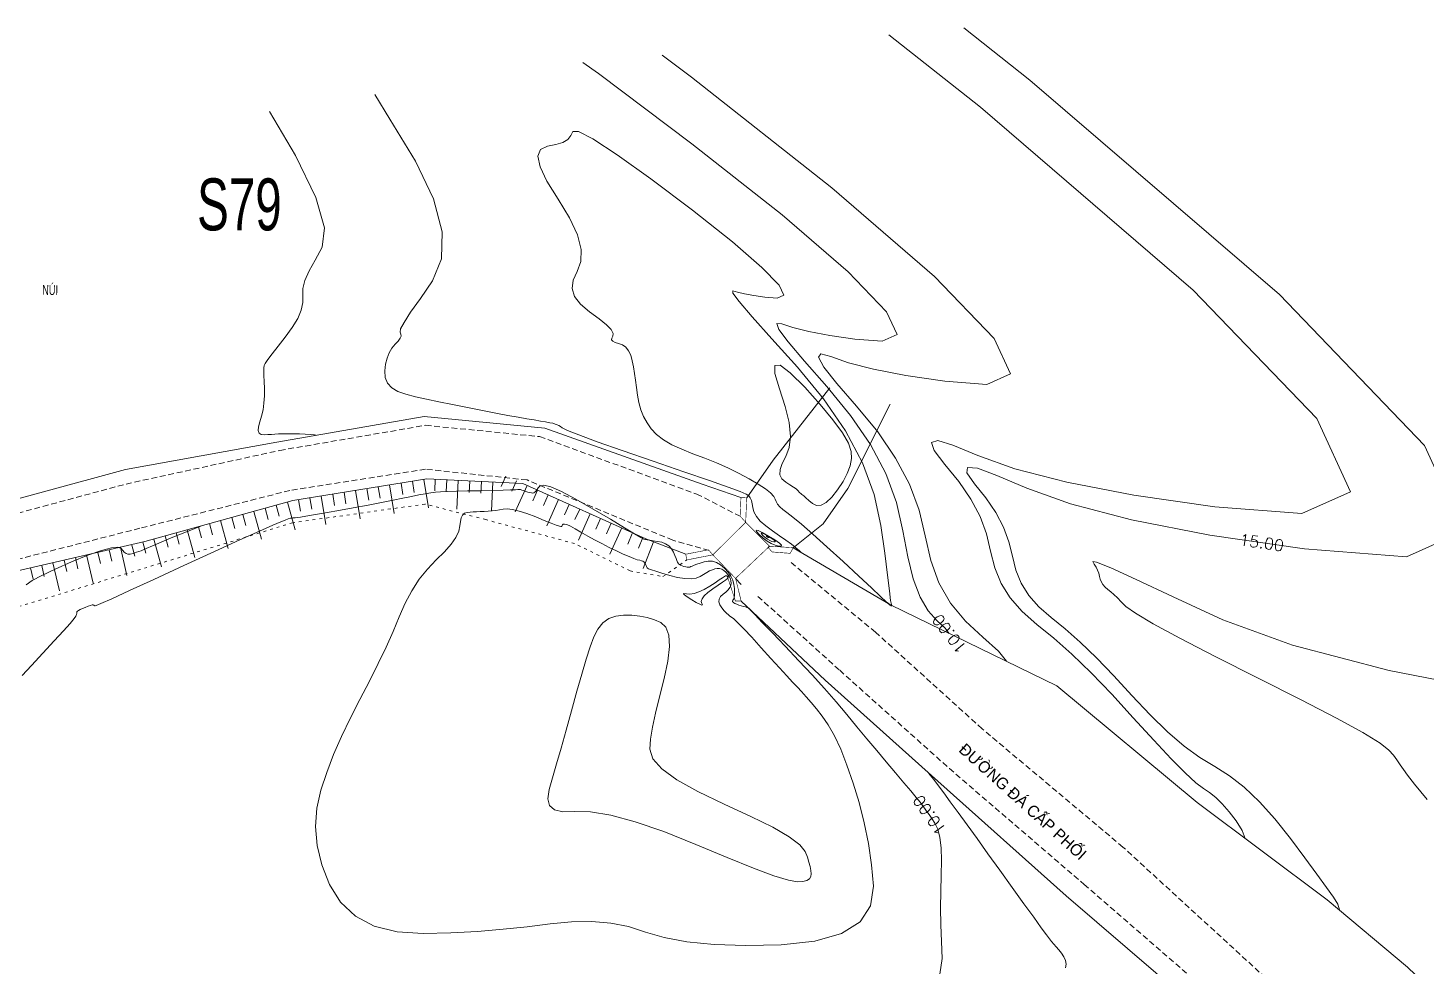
# Model space of a CAD drawing. Header units: inches. Extents: x 496359 to 501064, y 2374078 to 2377203.
# Drawn here: x 498818.1 to 498939.4, y 2376714.7 to 2376796 of the extents above; entities that cross this region are included whole.
import ezdxf
from ezdxf.enums import TextEntityAlignment as Align

# ---------------------------------------------------------------- set-up
doc = ezdxf.new("R2010")
doc.units = ezdxf.units.IN
doc.header["$MEASUREMENT"] = 0
doc.linetypes.add('ACAD_ISO03W100', pattern=[30, 12, -18])
doc.linetypes.add('DASHED', pattern=[0.75, 0.5, -0.25])
for name, color, linetype in [('chu', 6, 'Continuous'), ('MANH', 147, 'Continuous'), ('NOI', 2, 'Continuous'), ('tl', 8, 'Continuous')]:
    doc.layers.add(name, color=color, linetype=linetype)
for name, color, linetype, lineweight in [('EG Text2', 7, 'Continuous', 18), ('ISO', 252, 'Continuous', 20), ('LC Net manh', 239, 'Continuous', 5), ('manh1', 67, 'Continuous', 13)]:
    doc.layers.add(name, color=color, linetype=linetype, lineweight=lineweight)
doc.styles.add('EG Hai', font='')
doc.styles.get("Standard").update_dxf_attribs({"font": 'vnsimli.shx', "height": 2})
doc.styles.add('style1', font='')
doc.styles.get('EG Hai').set_extended_font_data('.VnArial NarrowH')
doc.styles.get('style1').set_extended_font_data('.VnAvantH')

# ---------------------------------------------------------------- blocks, each defined once
blk = doc.blocks.new('t2')
at = {"layer": 'tl', "color": 250, "lineweight": 0}
for p, q in [((-2, 0), (-2, -1)), ((-1, 0), (-1, -1)), ((0, 0), (0, -2.5))]:
    blk.add_line(p, q, dxfattribs=at)
blk = doc.blocks.new('Nền HT mới')
at = {"layer": 'MANH', "color": 31, "linetype": 'DASHED', "lineweight": 0, "elevation": -28.38}
for points in [[(352.68, 509.09), (358.7, 500.9), (369.35, 489.41), (386.02, 474.28), (396.11, 469.58), (410.62, 468.11), (426.87, 471.8), (441.33, 475.7), (454.66, 478.61), (467.31, 480.79), (477.19, 479.81), (490.81, 474.83), (494.58, 472.91)], [(491.88, 469.94), (488.74, 470.83), (476.1, 476.05), (467.31, 476.98), (455.53, 475.14), (442.52, 471.86), (427.04, 467.93), (411.59, 463.88), (394.76, 464.91), (384.01, 470.91), (366.79, 486.44), (356.2, 498.53), (350.35, 507.03)], [(636.12, 375.34), (633.18, 372.53), (628.68, 372.63), (622.56, 372.83), (609.13, 379.05), (593.55, 387.42), (584.4, 394.51), (572.76, 404.4), (559.56, 416.32), (547.69, 426.57), (540.15, 432.89), (527.77, 444.23), (515.56, 454.48), (506.32, 462.85), (498.89, 468.98)], [(496.12, 465.96), (503.21, 459.55), (512.72, 451.04), (524.41, 440.99), (537.44, 429.7), (544.63, 423.4), (557.38, 412.82), (569.81, 401.22), (581.52, 390.7), (591.44, 383.57), (606.44, 375.31), (621.26, 369.58), (633.45, 364.07)]]:
    blk.add_lwpolyline(points, dxfattribs=at)
at = {"layer": 'MANH', "lineweight": 0, "elevation": -28.38}
for points in [[(350.19, 505.1), (355.38, 497.92), (366.41, 485.82), (382.92, 469.88), (394.61, 463.87), (411.9, 463.05), (427, 467.04), (442.96, 470.71), (455.8, 474.26), (467.41, 476.14), (475.74, 475.74), (486.41, 470.95), (489.86, 469.61)], [(495.15, 474.5), (497.43, 477.78), (502.36, 484.04)], [(499.18, 470.18), (501.77, 472.25), (503.92, 475.32), (507.59, 482.62)], [(494.65, 474.52), (491.28, 475.7), (477.65, 480.54), (467.17, 481.55), (454.41, 479.34), (441.28, 476.96), (426.73, 473.01), (409.99, 468.49), (396.56, 470.74), (386.7, 475.66)], [(497.13, 470.31), (497.01, 470.2)], [(587.58, 396.68), (576.56, 408.25), (565.98, 420.87), (552.45, 433.82), (545.47, 439.65), (534.2, 448.08), (522.05, 458.21), (507.62, 465.22), (499.18, 470.18)], [(494.18, 467.52), (494.68, 466.98)], [(494.67, 465.55), (501.94, 458.69), (511.73, 449.93), (522.84, 440), (535.93, 428.75), (543.69, 422.09), (549.92, 410.25), (569.09, 390.84), (570.31, 390.17)]]:
    blk.add_lwpolyline(points, dxfattribs=at)
at = {"layer": 'MANH', "color": 4, "lineweight": 0, "const_width": 0.05, "elevation": -28.38}
for points in [[(494.58, 472.91), (494.65, 474.52)], [(494.65, 474.52), (495.15, 474.5)], [(495.06, 472.38), (495.15, 474.5)], [(495.06, 472.38), (494.58, 472.91)], [(494.18, 467.52), (497.13, 470.31), (495.06, 472.38), (492.21, 469.56), (494.18, 467.52)], [(491.83, 470), (489.86, 469.61)], [(489.96, 469.12), (489.86, 469.61)], [(492.21, 469.56), (489.96, 469.12)], [(492.21, 469.56), (491.83, 470)], [(497.35, 469.81), (497.01, 470.2)], [(497.35, 469.81), (498.92, 469.69), (499.18, 470.18), (497.13, 470.31)], [(493.49, 467.64), (493.79, 467.93)], [(493.49, 467.64), (494.17, 465.55)], [(494.18, 467.52), (494.67, 465.55)], [(494.17, 465.55), (494.62, 465.56)]]:
    blk.add_lwpolyline(points, dxfattribs=at)
at = {"layer": 'MANH', "linetype": 'ACAD_ISO03W100', "lineweight": 0, "ltscale": 0.02, "elevation": -28.38}
for points in [[(485.04, 468.17), (480.23, 470.54), (472.52, 472.61), (467.25, 473.96), (455.77, 472.34), (425.36, 463.03)], [(485.04, 468.17), (487.89, 467.67), (489.96, 469.12)]]:
    blk.add_lwpolyline(points, dxfattribs=at)
at = {"layer": 'manh1', "color": 1, "lineweight": 0, "elevation": -28.38}
for points in [[(546.56, 438.75), (546.56, 438.79), (546.4, 439.29), (546.02, 439.88), (545.42, 440.73), (544.59, 441.87), (543.54, 443.3), (542.29, 444.97), (540.94, 446.67), (539.6, 448.16), (538.28, 449.41), (537, 450.41), (535.73, 451.2), (534.44, 451.99), (533.08, 452.98), (531.64, 454.22), (530.13, 455.69), (528.55, 457.37), (526.97, 459.08), (525.48, 460.62), (524.07, 461.98), (522.75, 463.14), (521.54, 464.13), (520.48, 465.06), (519.61, 466.05), (518.94, 467.1), (518.48, 468.24), (518.19, 469.44), (517.89, 470.69), (517.42, 471.95), (516.75, 473.22), (515.89, 474.49), (514.91, 475.71), (514.23, 476.67), (514.29, 477.13), (515.15, 477.06), (516.85, 476.44), (519.44, 475.33), (523.22, 473.97), (528.5, 472.6), (535.31, 471.28), (543.52, 470.07), (552.37, 469.4), (557.34, 471.61), (553.91, 479.05), (541.34, 492.12), (519.7, 510.72), (513.99, 515.23)], [(512.7, 462.75), (512.35, 463.19), (511.66, 463.84), (510.88, 464.7), (510.18, 465.9), (509.59, 467.47), (509.11, 469.39), (508.7, 471.65), (508.15, 474.11), (507.22, 476.61), (505.89, 479.13), (504.16, 481.65), (502.1, 484.14), (500.15, 486.35), (498.74, 488.01), (497.94, 489.1), (497.76, 489.61), (498.2, 489.59), (499.16, 489.27), (500.55, 488.92), (502.35, 488.57), (504.53, 488.25), (506.88, 488.07), (508.19, 488.66), (507.28, 490.63), (503.95, 494.09), (498.22, 499.02), (490.39, 505.19), (482.29, 511.29), (480.95, 512.25)], [(462.91, 509.45), (464.21, 507.34), (466.43, 503.69), (467.98, 500.41), (468.74, 497.57), (468.69, 495.21), (467.91, 493.3), (466.86, 491.78), (466.01, 490.59), (465.44, 489.71), (465.14, 489.14), (465.11, 488.85), (465.17, 488.69), (465.18, 488.53), (465.1, 488.33), (464.92, 488.09), (464.67, 487.81), (464.39, 487.47), (464.16, 487.07), (463.97, 486.61), (463.84, 486.09), (463.77, 485.51), (463.81, 484.94), (464, 484.45), (464.37, 484.04), (464.89, 483.72), (465.58, 483.48), (466.42, 483.27), (467.38, 483.06), (468.46, 482.83), (469.65, 482.58), (470.94, 482.32), (472.23, 482.07), (473.4, 481.85), (474.43, 481.65), (475.32, 481.49), (476.08, 481.36), (476.72, 481.25), (477.26, 481.16), (477.71, 481.08), (478.07, 481.01), (478.33, 480.96), (478.54, 480.9), (478.72, 480.84), (478.87, 480.77), (479, 480.68), (479.16, 480.56), (479.61, 480.34), (480.6, 479.95), (482.19, 479.37), (484.36, 478.61), (487.03, 477.68), (489.71, 476.76), (491.91, 476), (493.54, 475.43), (494.59, 475.04), (495.11, 474.82), (495.32, 474.68), (495.46, 474.5), (495.55, 474.27), (495.62, 473.98), (495.67, 473.65), (495.77, 473.28), (495.99, 472.89), (496.33, 472.49), (496.8, 472.07), (497.39, 471.64), (498, 471.22), (498.55, 470.83), (499.02, 470.48), (499.41, 470.17), (499.72, 469.9), (499.83, 469.79)], [(511.89, 433.22), (512.11, 434.56), (512.05, 436.03), (511.99, 437.5), (511.96, 438.95), (511.97, 440.39), (512.01, 441.78), (512.04, 443.07), (512, 444.17), (511.9, 445.07), (511.72, 445.78), (511.47, 446.3), (511.21, 446.7), (510.97, 447.05), (510.75, 447.34), (510.57, 447.6), (510.4, 447.83), (510.18, 448.11), (509.84, 448.53), (509.37, 449.09), (508.77, 449.81), (508.05, 450.67), (507.25, 451.61), (506.42, 452.59), (505.57, 453.6), (504.71, 454.64), (503.83, 455.71), (502.9, 456.81), (501.9, 457.96), (500.82, 459.15), (499.68, 460.38), (498.49, 461.64), (497.38, 462.79), (496.5, 463.7), (495.87, 464.36), (495.48, 464.76), (495.32, 464.93), (495.26, 464.97), (495.17, 465), (495.05, 465.04), (494.88, 465.09), (494.67, 465.15), (494.46, 465.21), (494.28, 465.28), (494.13, 465.34), (494.03, 465.39), (493.97, 465.45), (493.93, 465.49), (493.92, 465.54), (493.92, 465.58), (493.95, 465.62), (493.98, 465.67), (494.03, 465.74), (494.06, 465.87), (494.08, 466.07), (494.09, 466.33), (494.09, 466.65), (494.04, 467), (493.94, 467.36), (493.76, 467.71), (493.53, 468.06), (493.23, 468.4), (492.89, 468.69), (492.54, 468.89), (492.18, 469), (491.82, 469.02), (491.45, 468.95), (491.1, 468.85), (490.81, 468.75), (490.59, 468.66), (490.42, 468.59), (490.31, 468.54), (490.23, 468.5), (490.12, 468.49), (490, 468.49), (489.86, 468.51), (489.7, 468.56), (489.54, 468.61), (489.41, 468.66), (489.31, 468.71), (489.24, 468.77), (489.2, 468.83), (489.16, 468.92), (489.1, 469.06), (489.02, 469.25), (488.92, 469.5), (488.79, 469.79), (488.62, 470.09), (488.4, 470.33), (488.12, 470.52), (487.79, 470.65), (487.41, 470.73), (487.04, 470.78), (486.74, 470.82), (486.51, 470.85), (486.35, 470.88), (486.23, 470.92), (485.98, 471.06), (485.43, 471.39), (484.55, 471.91), (483.33, 472.64), (481.84, 473.53), (480.34, 474.39), (479.1, 475.04), (478.17, 475.45), (477.56, 475.61), (477.24, 475.54), (477.08, 475.37), (476.97, 475.21), (476.86, 475.08), (476.77, 475), (476.69, 474.94), (476.59, 474.92), (476.48, 474.93), (476.34, 474.95), (476.18, 475), (476, 475.06), (475.82, 475.13), (475.66, 475.18), (475.53, 475.21), (475.42, 475.23), (475.31, 475.22), (475.1, 475.2), (474.67, 475.19), (474.02, 475.17), (473.14, 475.15), (472.06, 475.12), (470.95, 475.1), (469.99, 475.07), (469.21, 475.05), (468.6, 475.02), (468.15, 474.98), (467.75, 474.93), (467.28, 474.86), (466.72, 474.76), (466.08, 474.63), (465.34, 474.48), (464.48, 474.3), (463.47, 474.1), (462.32, 473.88), (461.02, 473.64), (459.62, 473.38), (458.29, 473.15), (457.23, 472.97), (456.46, 472.84), (455.99, 472.77), (455.79, 472.76), (455.7, 472.75), (455.58, 472.73), (455.39, 472.67), (455.12, 472.57), (454.75, 472.42), (454.07, 472.13), (452.89, 471.61), (451.2, 470.85), (448.99, 469.84), (446.34, 468.63), (443.73, 467.43), (441.62, 466.46), (440.09, 465.76), (439.14, 465.34), (438.75, 465.17), (438.65, 465.14), (438.61, 465.14), (438.59, 465.16), (438.56, 465.18), (438.54, 465.21), (438.49, 465.23), (438.39, 465.23), (438.24, 465.18), (438.04, 465.11), (437.79, 465.01), (437.55, 464.91), (437.35, 464.81), (437.2, 464.73), (437.11, 464.67), (437.07, 464.62), (437.06, 464.59), (437.06, 464.56), (437.05, 464.53), (437.05, 464.51), (437.05, 464.49), (437.05, 464.47), (437.04, 464.43), (437.04, 464.39), (437.02, 464.33), (436.99, 464.25), (436.84, 464.04), (436.48, 463.62), (435.91, 462.98), (435.11, 462.11), (434.13, 461.05), (433.14, 459.98), (432.33, 459.09)]]:
    blk.add_lwpolyline(points, dxfattribs=at)
at = {"layer": 'manh1', "lineweight": 0, "elevation": -28.38}
for points in [[(538.37, 444.96), (538.1, 445.66), (537.59, 446.49), (536.98, 447.29), (536.39, 447.97), (535.83, 448.53), (535.29, 448.96), (534.76, 449.32), (534.1, 449.81), (533.17, 450.65), (531.95, 451.87), (530.44, 453.49), (528.67, 455.44), (526.81, 457.47), (525.02, 459.32), (523.34, 460.95), (521.77, 462.34), (520.31, 463.53), (519.04, 464.64), (518, 465.82), (517.2, 467.08), (516.65, 468.44), (516.3, 469.88), (515.94, 471.37), (515.38, 472.88), (514.58, 474.4), (513.54, 475.92), (512.34, 477.4), (511.41, 478.61), (511.18, 479.31), (511.71, 479.47), (513.03, 479.08), (515.19, 478.18), (518.41, 477.03), (522.91, 475.86), (528.72, 474.73), (535.73, 473.71), (543.27, 473.13), (547.51, 475.02), (544.58, 481.37), (533.86, 492.51), (515.41, 508.38), (507.47, 514.64)], [(517.67, 460.33), (516.99, 461.2), (515.63, 462.42), (514.12, 463.8), (512.83, 465.37), (511.82, 467.13), (511.1, 469.07), (510.62, 471.2), (510.1, 473.42), (509.26, 475.68), (508.06, 477.94), (506.51, 480.22), (504.66, 482.46), (502.97, 484.41), (501.85, 485.84), (501.38, 486.69), (501.58, 486.98), (502.45, 486.74), (503.97, 486.21), (506.14, 485.65), (508.95, 485.11), (512.33, 484.61), (515.97, 484.34), (518.02, 485.25), (516.61, 488.31), (511.43, 493.7), (502.52, 501.36), (490.35, 510.96), (487.81, 512.87)], [(453.78, 507.98), (456.03, 504.19), (457.8, 500.54), (458.54, 497.9), (458.35, 496.22), (457.73, 495.1), (457.2, 494.17), (456.84, 493.35), (456.67, 492.64), (456.66, 492.02), (456.67, 491.42), (456.53, 490.77), (456.22, 490.05), (455.75, 489.26), (455.14, 488.43), (454.51, 487.64), (454, 486.99), (453.62, 486.5), (453.39, 486.16), (453.3, 485.96), (453.28, 485.78), (453.28, 485.5), (453.29, 485.1), (453.31, 484.6), (453.33, 483.98), (453.33, 483.33), (453.29, 482.71), (453.21, 482.12), (453.09, 481.58), (452.94, 481.08), (452.82, 480.66), (452.79, 480.33), (452.86, 480.11), (453.04, 479.99), (453.3, 479.96), (453.62, 479.98), (453.93, 480), (454.24, 480.03), (454.55, 480.04), (454.85, 480.06), (455.16, 480.06), (455.52, 480.06), (455.92, 480.06), (456.37, 480.05), (456.85, 480.03), (457.31, 480), (457.68, 479.96), (457.82, 479.93)], [(447.82, 472.05), (446.73, 471.62), (445.39, 471.09), (444.37, 470.66), (443.63, 470.34), (443.08, 470.1), (442.63, 469.92), (442.25, 469.78), (441.94, 469.68), (441.7, 469.63), (441.5, 469.63), (441.33, 469.68), (441.18, 469.78), (441.05, 469.93), (440.91, 470.11), (440.63, 470.22), (440.07, 470.17), (439.2, 469.93), (438.03, 469.52), (436.6, 468.95), (435.18, 468.33), (434.03, 467.78), (433.19, 467.33), (432.66, 466.96)], [(522.8, 433.76), (522.84, 434.09), (522.79, 434.41), (522.65, 434.72), (522.44, 435.02), (522.2, 435.31), (521.97, 435.58), (521.77, 435.82), (521.58, 436.04), (521.4, 436.27), (521.14, 436.63), (520.69, 437.24), (520.04, 438.14), (519.19, 439.31), (518.17, 440.73), (517.09, 442.23), (516.07, 443.65), (515.12, 444.96), (514.26, 446.16), (513.48, 447.23), (512.8, 448.16), (512.24, 448.93), (511.78, 449.53), (511.45, 449.98), (511.22, 450.26), (511.06, 450.46), (510.94, 450.61), (510.9, 450.67)], [(554.16, 448.36), (553.05, 449.69), (552.44, 450.47), (552.1, 450.95), (551.81, 451.37), (551.52, 451.78), (551.22, 452.19), (550.84, 452.63), (550.07, 453.23), (548.56, 454.15), (546.28, 455.41), (543.22, 457), (539.5, 458.87), (535.78, 460.74), (532.7, 462.33), (530.39, 463.58), (528.85, 464.5), (528.03, 465.09), (527.62, 465.49), (527.29, 465.83), (526.99, 466.12), (526.71, 466.36), (526.45, 466.57), (526.23, 466.77), (526.04, 466.98), (525.9, 467.2), (525.8, 467.44), (525.74, 467.69), (525.68, 467.96), (525.58, 468.22), (525.44, 468.49), (525.27, 468.75), (525.15, 468.97), (525.49, 468.93), (526.72, 468.43), (528.92, 467.42), (532.12, 465.91), (536.43, 463.93), (542.46, 461.73), (550.86, 459.54), (561.7, 457.42)]]:
    blk.add_lwpolyline(points, dxfattribs=at)
for points in [[(479.89, 505.9), (479.64, 505.57), (479.21, 505.31), (478.61, 505.12), (477.88, 504.98), (477.28, 504.7), (477.04, 504.12), (477.23, 503.2), (477.83, 501.94), (478.79, 500.38), (479.78, 498.76), (480.47, 497.3), (480.8, 496.03), (480.78, 494.98), (480.46, 494.12), (480.1, 493.37), (480.01, 492.65), (480.22, 491.96), (480.74, 491.28), (481.53, 490.62), (482.36, 490.02), (482.99, 489.51), (483.4, 489.09), (483.57, 488.76), (483.54, 488.53), (483.44, 488.35), (483.43, 488.2), (483.53, 488.08), (483.74, 487.98), (484.04, 487.88), (484.38, 487.76), (484.68, 487.55), (484.91, 487.25), (485.1, 486.86), (485.23, 486.39), (485.33, 485.86), (485.42, 485.29), (485.51, 484.69), (485.59, 484.06), (485.68, 483.41), (485.8, 482.76), (485.97, 482.14), (486.21, 481.55), (486.51, 481), (486.87, 480.48), (487.34, 480), (487.93, 479.54), (488.65, 479.11), (489.51, 478.71), (490.49, 478.33), (491.52, 477.94), (492.52, 477.54), (493.5, 477.1), (494.45, 476.64), (495.35, 476.16), (496.14, 475.69), (496.77, 475.28), (497.22, 474.93), (497.5, 474.63), (497.63, 474.39), (497.7, 474.18), (497.83, 473.96), (498.02, 473.73), (498.29, 473.49), (498.64, 473.23), (499.16, 472.83), (499.9, 472.21), (500.87, 471.36), (502.09, 470.26), (503.5, 468.97), (504.87, 467.71), (505.97, 466.69), (506.76, 465.95), (507.24, 465.5), (507.43, 465.33), (507.47, 465.29), (507.48, 465.28), (507.5, 465.27), (507.51, 465.25), (507.54, 465.24), (507.56, 465.22), (507.59, 465.2), (507.61, 465.19), (507.63, 465.17), (507.64, 465.16), (507.66, 465.15), (507.67, 465.14), (507.69, 465.14), (507.7, 465.14), (507.71, 465.14), (507.72, 465.15), (507.72, 465.16), (507.72, 465.17), (507.71, 465.19), (507.69, 465.26), (507.63, 465.6), (507.53, 466.43), (507.36, 467.8), (507.12, 469.71), (506.79, 472.11), (506.2, 474.79), (505.18, 477.54), (503.72, 480.31), (501.81, 483.09), (499.54, 485.83), (497.33, 488.28), (495.63, 490.19), (494.5, 491.51), (493.95, 492.25), (493.95, 492.44), (494.35, 492.33), (494.96, 492.18), (495.76, 492.03), (496.73, 491.89), (497.78, 491.81), (498.36, 492.07), (497.96, 492.94), (496.47, 494.48), (493.92, 496.68), (490.44, 499.43), (486.83, 502.14), (483.91, 504.24), (481.82, 505.61), (480.55, 506.27), (480.06, 506.25)], [(498.92, 485.35), (498.04, 485.99), (497.59, 485.97), (497.59, 485.27), (497.98, 483.96), (498.49, 482.42), (498.82, 481.02), (498.94, 479.83), (498.83, 478.86), (498.54, 478.09), (498.22, 477.48), (498.04, 476.95), (498.03, 476.51), (498.2, 476.14), (498.53, 475.85), (498.9, 475.62), (499.21, 475.43), (499.43, 475.29), (499.56, 475.18), (499.62, 475.11), (499.64, 475.07), (499.67, 475.02), (499.71, 474.98), (499.76, 474.93), (499.83, 474.88), (499.94, 474.8), (500.09, 474.67), (500.29, 474.49), (500.55, 474.27), (500.85, 474.01), (501.2, 473.84), (501.6, 473.87), (502.04, 474.1), (502.52, 474.55), (503.03, 475.19), (503.51, 475.92), (503.87, 476.62), (504.11, 477.29), (504.23, 477.92), (504.2, 478.53), (503.97, 479.24), (503.45, 480.14), (502.63, 481.27), (501.53, 482.6), (500.18, 484.09)], [(490.76, 467.55), (490.32, 467.48), (489.79, 467.5), (489.16, 467.6), (488.47, 467.78), (487.8, 467.97), (487.27, 468.14), (486.88, 468.27), (486.64, 468.35), (486.54, 468.4), (486.51, 468.43), (486.49, 468.48), (486.46, 468.55), (486.42, 468.64), (486.37, 468.74), (486.31, 468.85), (486.24, 468.94), (486.14, 469), (486.02, 469.05), (485.87, 469.09), (485.66, 469.14), (485.36, 469.25), (484.95, 469.41), (484.45, 469.63), (483.85, 469.9), (483.21, 470.21), (482.58, 470.53), (481.96, 470.86), (481.36, 471.19), (480.78, 471.53), (480.27, 471.82), (479.86, 472.04), (479.55, 472.18), (479.34, 472.23), (479.23, 472.21), (479.18, 472.15), (479.14, 472.09), (479.11, 472.05), (479.08, 472.02), (479.03, 472.01), (478.91, 472.05), (478.63, 472.14), (478.19, 472.31), (477.59, 472.55), (476.86, 472.85), (476.09, 473.13), (475.41, 473.35), (474.84, 473.49), (474.38, 473.54), (474.02, 473.52), (473.7, 473.46), (473.39, 473.41), (473.07, 473.37), (472.73, 473.34), (472.39, 473.33), (472.05, 473.32), (471.73, 473.3), (471.43, 473.29), (471.16, 473.27), (470.9, 473.24), (470.68, 473.16), (470.51, 473.01), (470.39, 472.78), (470.32, 472.46), (470.28, 472.07), (470.18, 471.6), (469.94, 471.07), (469.53, 470.48), (468.95, 469.83), (468.23, 469.12), (467.47, 468.33), (466.75, 467.44), (466.1, 466.45), (465.52, 465.37), (465, 464.19), (464.48, 462.91), (463.88, 461.56), (463.2, 460.13), (462.44, 458.62), (461.61, 457.03), (460.78, 455.42), (460.02, 453.82), (459.33, 452.25), (458.73, 450.69), (458.22, 449.15), (457.87, 447.6), (457.76, 446.01), (457.91, 444.37), (458.31, 442.68), (458.97, 440.98), (459.92, 439.44), (461.22, 438.23), (462.85, 437.38), (464.83, 436.89), (467.1, 436.74), (469.49, 436.79), (471.81, 436.92), (474.02, 437.1), (476.12, 437.32), (478.1, 437.57), (479.97, 437.76), (481.72, 437.79), (483.36, 437.64), (484.9, 437.33), (486.36, 436.86), (487.98, 436.38), (489.95, 436.01), (492.32, 435.78), (495.08, 435.69), (498.15, 435.76), (501.07, 436.08), (503.37, 436.74), (504.98, 437.76), (505.88, 439.13), (506.13, 440.83), (505.98, 442.68), (505.7, 444.53), (505.33, 446.33), (504.89, 448.08), (504.39, 449.78), (503.84, 451.34), (503.3, 452.71), (502.76, 453.87), (502.22, 454.83), (501.7, 455.59), (501.19, 456.21), (500.73, 456.77), (500.3, 457.26), (499.91, 457.7), (499.54, 458.09), (499.13, 458.52), (498.62, 459.07), (497.99, 459.76), (497.24, 460.58), (496.4, 461.51), (495.59, 462.41), (494.91, 463.14), (494.39, 463.67), (494.04, 464.01), (493.84, 464.16), (493.7, 464.24), (493.56, 464.35), (493.39, 464.51), (493.19, 464.71), (492.98, 464.96), (492.81, 465.23), (492.74, 465.48), (492.76, 465.72), (492.89, 465.94), (493.11, 466.14), (493.35, 466.33), (493.55, 466.52), (493.69, 466.72), (493.78, 466.91), (493.8, 467.1), (493.78, 467.3), (493.73, 467.49), (493.64, 467.68), (493.51, 467.87), (493.35, 468.05), (493.17, 468.21), (492.98, 468.31), (492.79, 468.37), (492.59, 468.38), (492.38, 468.34), (492.17, 468.26), (491.93, 468.16), (491.68, 468.03), (491.41, 467.87), (491.11, 467.69)], [(496.71, 471.34), (496.5, 471.44), (496.41, 471.45), (496.43, 471.38), (496.56, 471.24), (496.75, 471.07), (496.94, 470.92), (497.14, 470.81), (497.33, 470.73), (497.5, 470.68), (497.62, 470.68), (497.63, 470.73), (497.53, 470.83), (497.32, 470.98), (497.02, 471.17)], [(496.92, 471.18), (496.88, 471.2), (496.86, 471.2), (496.86, 471.19), (496.89, 471.16), (496.93, 471.13), (496.97, 471.1), (497, 471.07), (497.04, 471.06), (497.08, 471.05), (497.1, 471.05), (497.11, 471.06), (497.09, 471.08), (497.04, 471.11), (496.98, 471.15)], [(493.49, 467.67), (493.51, 467.65), (493.52, 467.62), (493.53, 467.59), (493.52, 467.56), (493.46, 467.49), (493.3, 467.37), (493.04, 467.18), (492.67, 466.93), (492.22, 466.62), (491.79, 466.3), (491.47, 466.01), (491.28, 465.75), (491.21, 465.53), (491.26, 465.35), (491.31, 465.24), (491.25, 465.21), (491.08, 465.28), (490.78, 465.43), (490.38, 465.67), (490, 465.91), (489.75, 466.09), (489.66, 466.19), (489.71, 466.22), (489.92, 466.19), (490.22, 466.16), (490.58, 466.2), (490.99, 466.34), (491.45, 466.55), (491.94, 466.84), (492.4, 467.14), (492.77, 467.39), (493.05, 467.57), (493.23, 467.68), (493.32, 467.73), (493.36, 467.74), (493.39, 467.74), (493.42, 467.74), (493.44, 467.72), (493.47, 467.7)], [(482.25, 463.13), (482.67, 463.66), (483.18, 464.03), (483.79, 464.25), (484.47, 464.33), (485.18, 464.32), (485.87, 464.24), (486.52, 464.12), (487.14, 463.94), (487.71, 463.7), (488.15, 463.29), (488.41, 462.6), (488.46, 461.62), (488.31, 460.35), (487.98, 458.83), (487.59, 457.26), (487.25, 455.85), (486.99, 454.62), (486.82, 453.58), (486.76, 452.71), (487.02, 451.89), (487.78, 451.02), (489.08, 450.07), (490.92, 449.05), (493.2, 447.96), (495.51, 446.89), (497.41, 445.94), (498.83, 445.11), (499.75, 444.42), (500.22, 443.84), (500.42, 443.36), (500.55, 442.93), (500.64, 442.54), (500.71, 442.2), (500.74, 441.91), (500.71, 441.67), (500.58, 441.47), (500.35, 441.33), (500.02, 441.24), (499.55, 441.22), (498.77, 441.36), (497.5, 441.75), (495.73, 442.4), (493.46, 443.32), (490.74, 444.45), (487.96, 445.57), (485.47, 446.43), (483.36, 447), (481.61, 447.28), (480.25, 447.31), (479.21, 447.29), (478.48, 447.45), (478.04, 447.83), (477.9, 448.42), (478.02, 449.23), (478.31, 450.24), (478.66, 451.43), (479.06, 452.81), (479.49, 454.36), (479.95, 456.05), (480.41, 457.73), (480.84, 459.22), (481.23, 460.51), (481.58, 461.58), (481.9, 462.45)]]:
    blk.add_lwpolyline(points, close=True, dxfattribs=at)
at = {"layer": 'manh1', "color": 1, "lineweight": 0, "elevation": -28.38}
blk.add_lwpolyline([(496.5, 471.49), (496.13, 471.67), (495.96, 471.69), (496, 471.57), (496.23, 471.31), (496.57, 471), (496.92, 470.74), (497.27, 470.54), (497.61, 470.4), (497.93, 470.32), (498.14, 470.32), (498.16, 470.41), (497.98, 470.58), (497.6, 470.85), (497.05, 471.19)], close=True, dxfattribs=at)
at = {"layer": 'NOI', "lineweight": 0}
for p, rotation in [((464.19, 475.62, -28.38), 9.217137801182465), ((467.15, 476.1, -28.38), 9.217137801182465), ((470.14, 476.01, -28.38), 357.1965890166487), ((473.14, 475.86, -28.38), 357.1965890166487), ((476.1, 475.57, -28.38), 335.8654028503416), ((455.32, 474.13, -28.38), 15.47277153141289), ((458.26, 474.66, -28.38), 9.217137801182465), ((461.23, 475.14, -28.38), 9.217137801182465), ((478.84, 474.35, -28.38), 335.8654028503416), ((452.42, 473.33, -28.38), 15.47277153141289), ((481.58, 473.12, -28.38), 335.8654028503416), ((446.64, 471.73, -28.38), 15.47277153141289), ((449.53, 472.53, -28.38), 15.47277153141289), ((484.31, 471.89, -28.38), 335.8654028503416), ((443.75, 470.93, -28.38), 15.47277153141289), ((487.07, 470.7, -28.38), 338.7603401603529), ((437.91, 469.55, -28.38), 12.94819500070598), ((440.84, 470.22, -28.38), 12.94819500070598), ((434.99, 468.87, -28.38), 12.94819500070598)]:
    blk.add_blockref('t2', p, dxfattribs=dict(at, rotation=rotation))
at = {"layer": 'chu', "color": 6, "lineweight": 0, "style": 'style1', "width": 0.7}
blk.add_text('nói', height=0.85, rotation=359.2672, dxfattribs=at).set_placement((434.06, 492.1, -28.38))
at = {"layer": 'chu', "color": 6, "lineweight": 0, "style": 'style1'}
blk.add_text('§¦êNG §¸ CÊP PHèI', height=1, rotation=317.988, dxfattribs=at).set_placement((513.46, 452.56, -28.38))
at = {"layer": 'manh1', "lineweight": 0}
for s, rotation, p in [('15.00', 351.6689, (539.81, 470.62, -28.38)), ('10.00', 127.9152, (512.72, 462.71, -28.38)), ('10.00', 125.3309, (511, 447, -28.38))]:
    blk.add_text(s, height=1, rotation=rotation, dxfattribs=at).set_placement(p, align=Align.MIDDLE)

msp = doc.modelspace()

# ---------------------------------------------------------------- block references
at = {"layer": 'LC Net manh'}
msp.add_blockref('Nền HT mới', (498385.3, 2376280.77, 2.92), dxfattribs=at)

# ---------------------------------------------------------------- next in the draw order: wipeouts: each hides what was drawn before it
at = {"ltscale": 500}
msp.add_wipeout([(498833.54, 2376777.78), (498833.08, 2376778.33), (498832.82, 2376778.73), (498832.59, 2376779.22), (498832.42, 2376779.75), (498832.33, 2376780.24), (498832.3, 2376780.68), (498832.32, 2376781.21), (498832.38, 2376781.61), (498832.53, 2376782.19), (498832.66, 2376782.5), (498832.88, 2376782.94), (498833.15, 2376783.33), (498833.53, 2376783.77), (498833.93, 2376784.13), (498834.41, 2376784.45), (498834.86, 2376784.67), (498835.3, 2376784.83), (498835.69, 2376784.93), (498836.2, 2376785), (498836.63, 2376785.02), (498837.04, 2376784.99), (498837.58, 2376784.89), (498837.99, 2376784.76), (498838.38, 2376784.6), (498838.96, 2376784.25), (498839.22, 2376784.05), (498839.52, 2376783.78), (498839.78, 2376783.51), (498840.04, 2376783.16), (498840.29, 2376782.75), (498840.45, 2376782.41), (498840.57, 2376782.05), (498840.69, 2376781.6), (498840.75, 2376781.2), (498840.77, 2376780.62), (498840.71, 2376780.07), (498840.61, 2376779.64), (498840.5, 2376779.28), (498840.3, 2376778.84), (498840.08, 2376778.46), (498839.87, 2376778.17), (498839.54, 2376777.79), (498839.27, 2376777.55), (498838.86, 2376777.24), (498838.59, 2376777.07), (498838.33, 2376776.94), (498838.03, 2376776.82), (498837.68, 2376776.7), (498837.35, 2376776.62), (498837, 2376776.57), (498836.65, 2376776.54), (498836.36, 2376776.55), (498835.93, 2376776.58), (498835.57, 2376776.65), (498835.16, 2376776.77), (498834.77, 2376776.93), (498834.29, 2376777.18), (498834.07, 2376777.33), (498833.76, 2376777.57)], dxfattribs=at).translate(0, 0, -416.28).dxf.layer = 'ISO'

# ---------------------------------------------------------------- next in the draw order: texts
at = {"layer": 'EG Text2', "style": 'EG Hai', "width": 0.8}
msp.add_text('s79', height=4.5, rotation=0, dxfattribs=at).set_placement((498836.46, 2376780.71, -416.28), align=Align.MIDDLE_CENTER)

doc.saveas('drawing.dxf')
